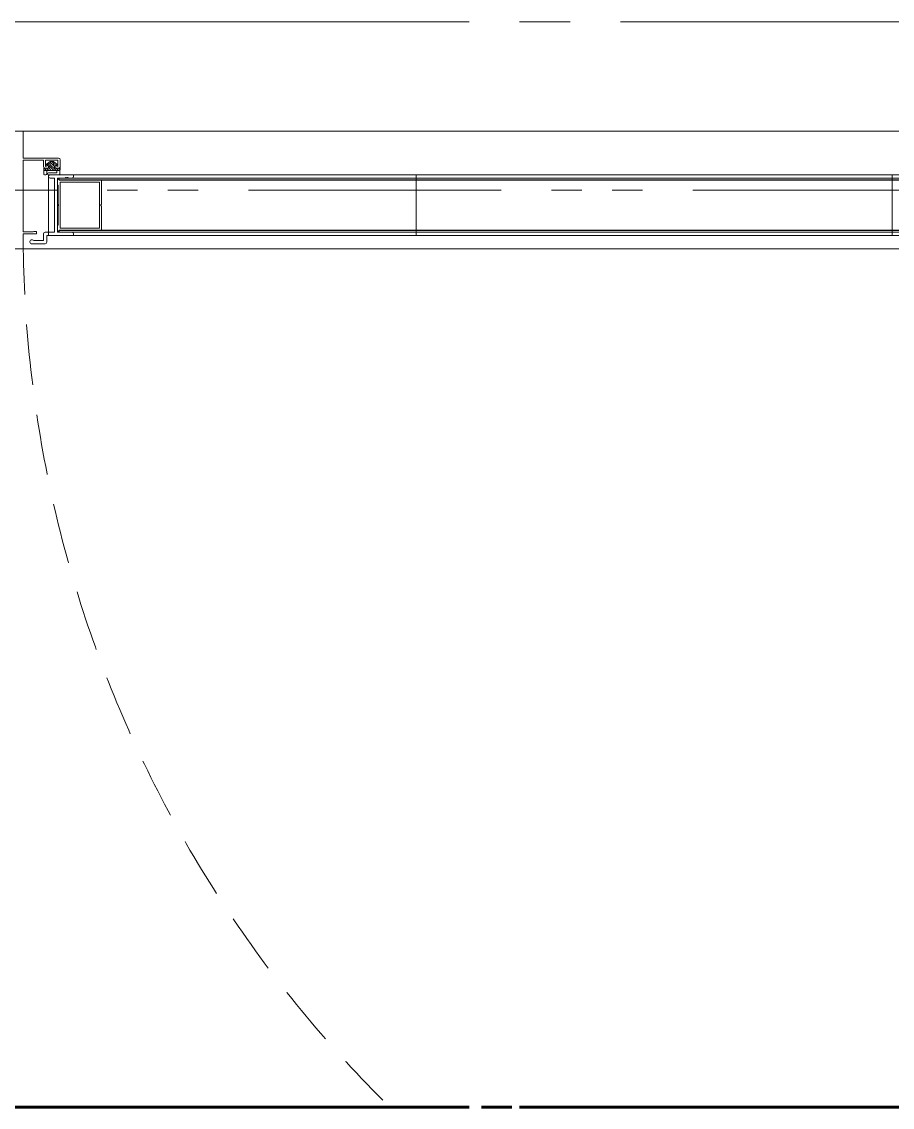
# Model space of a CAD drawing. Units: millimetres at full size, sheet at 1:30. Extents: x -16828 to 149130, y 47892 to 100313.
# Drawn here: x -5241 to -4724, y 55501 to 56146 of the extents above; entities that cross this region are included whole.
import ezdxf

# ---------------------------------------------------------------- set-up
doc = ezdxf.new("R2010")
doc.units = ezdxf.units.MM
doc.header["$LTSCALE"] = 30
for name, pattern in [('CHAIN2', [12, 9, -1, 1, -1]), ('DASHED1', [1.8, 1.2, -0.6]), ('DOUBLE_CHAIN1', [8.8, 5, -1, 0.6, -0.6, 0.6, -1])]:
    doc.linetypes.add(name, pattern=pattern)
for name, color, linetype, lineweight in [('0-0', 7, 'CHAIN2', 15), ('2-0_通芯', 7, 'DOUBLE_CHAIN1', 15), ('2-2_間仕切り芯', 7, 'DOUBLE_CHAIN1', 15), ('2-A_建具', 7, 'Continuous', 15), ('3-0_AIHO08-壁芯', 7, 'CHAIN2', 15)]:
    doc.layers.add(name, color=color, linetype=linetype, lineweight=lineweight)

msp = doc.modelspace()

# ---------------------------------------------------------------- linework, layer by layer
at = {"layer": '0-0', "color": 1, "lineweight": 60}
msp.add_line((-9565.04, 55500.86), (35684.96, 55500.86), dxfattribs=at)
at = {"layer": '2-0_通芯', "color": 1, "lineweight": 60}
msp.add_line((-10727.74, 55500.86), (35684.96, 55500.86), dxfattribs=at)
at = {"layer": '2-2_間仕切り芯'}
msp.add_line((-8010.04, 56045.86), (-2371.74, 56045.86), dxfattribs=at)
at = {"layer": '2-A_建具'}
for p, q in [((-5265.04, 56080.86), (-5240.04, 56080.86)), ((-4865.04, 56080.86), (-5240.34, 56080.86)), ((-5240.04, 56080.86), (-5240.04, 56064.86)), ((-4489.94, 56080.86), (-4865.04, 56080.86)), ((-5240.04, 56064.86), (-5219.04, 56064.86)), ((-5240.04, 56063.56), (-5240.04, 56020.96)), ((-5228.04, 56063.56), (-5240.04, 56063.56)), ((-5228.04, 56059.86), (-5228.04, 56063.56)), ((-5226.74, 56063.56), (-5226.74, 56059.86)), ((-5219.34, 56063.56), (-5226.74, 56063.56)), ((-5219.34, 56059.86), (-5219.34, 56063.56)), ((-5218.04, 56063.86), (-5218.04, 56059.86)), ((-5227.84, 56055.36), (-5227.84, 56058.86)), ((-5227.84, 56058.86), (-5224.84, 56058.86)), ((-5227.84, 56057.77), (-5227.53, 56057.46)), ((-5218.24, 56057.46), (-5227.84, 56057.46)), ((-5227.52, 56058.86), (-5226.12, 56057.46)), ((-5225.04, 56058.86), (-5227.04, 56058.86)), ((-5226.74, 56059.86), (-5225.04, 56060.48)), ((-5226.13, 56061.19), (-5224.04, 56062.86)), ((-5226.1, 56058.86), (-5224.7, 56057.46)), ((-5226.04, 56057.46), (-5226.04, 56055.36)), ((-5225.84, 56061.42), (-5225.37, 56060.96)), ((-5224.5, 56061.51), (-5225.78, 56060.71)), ((-5225.05, 56062.05), (-5224.51, 56061.51)), ((-5225.04, 56060.48), (-5225.04, 56058.86)), ((-5224.84, 56058.86), (-5224.06, 56061.16)), ((-5224.8, 56058.97), (-5223.29, 56057.46)), ((-5224.44, 56060.03), (-5221.87, 56057.46)), ((-5224.27, 56062.68), (-5221.65, 56060.07)), ((-5224.08, 56061.08), (-5220.46, 56057.46)), ((-5224.04, 56062.86), (-5222.04, 56062.86)), ((-5223.03, 56062.86), (-5221.73, 56061.56)), ((-5219.95, 56061.19), (-5222.04, 56062.86)), ((-5221.24, 56058.86), (-5222.02, 56061.16)), ((-5221.58, 56061.51), (-5220.3, 56060.71)), ((-5221.24, 56058.86), (-5218.24, 56058.86)), ((-5221.04, 56060.48), (-5219.34, 56059.86)), ((-5221.04, 56058.86), (-5221.04, 56060.48)), ((-5219.04, 56058.86), (-5221.04, 56058.86)), ((-5220.44, 56058.86), (-5219.04, 56057.46)), ((-5220.04, 56056.26), (-5220.04, 56057.46)), ((-5219.03, 56058.86), (-5218.24, 56058.07)), ((-5218.24, 56058.86), (-5218.24, 56055.36)), ((-5218.04, 56057.86), (-5218.04, 56059.86)), ((-5226.54, 56054.86), (-5227.34, 56054.86)), ((-5225.04, 56018.86), (-5225.04, 56054.86)), ((-4865.04, 56054.86), (-5225.04, 56054.86)), ((-5220.24, 56056.06), (-5224.94, 56056.06)), ((-5224.94, 56054.86), (-5218.74, 56054.86)), ((-5219.54, 56052.01), (-5219.04, 56052.51)), ((-5219.54, 56049.01), (-5219.54, 56052.01)), ((-5219.24, 56052.91), (-4865.04, 56052.91)), ((-5219.04, 56052.51), (-5218.54, 56052.51)), ((-5218.54, 56052.51), (-5218.54, 56051.71)), ((-5218.54, 56051.71), (-5193.54, 56051.71)), ((-5218.5, 56051.86), (-4865.04, 56051.86)), ((-5218.24, 56051.71), (-4865.04, 56051.71)), ((-5194.74, 56050.61), (-5218.04, 56050.61)), ((-5218.04, 56050.61), (-5218.04, 56023.11)), ((-5006.54, 56054.86), (-5210.64, 56054.86)), ((-5210.04, 56053.93), (-5210.04, 56054.86)), ((-5194.74, 56023.11), (-5194.74, 56050.61)), ((-5193.54, 56051.71), (-5193.54, 56037.16)), ((-5006.44, 56054.86), (-5006.44, 56018.86)), ((-4490.04, 56054.86), (-4865.04, 56054.86)), ((-4510.84, 56052.91), (-4865.04, 56052.91)), ((-4511.58, 56051.86), (-4865.04, 56051.86)), ((-4511.84, 56051.71), (-4865.04, 56051.71)), ((-4723.64, 56054.86), (-4723.64, 56018.86)), ((-5240.04, 56045.86), (-5344.44, 56045.86)), ((-5219.24, 56048.71), (-5219.54, 56049.01)), ((-5219.24, 56037.16), (-5219.24, 56048.71)), ((-5218.94, 56037.16), (-5219.24, 56037.16)), ((-5219.24, 56036.56), (-5218.94, 56036.56)), ((-5219.24, 56025.01), (-5219.24, 56036.56)), ((-5218.94, 56036.56), (-5218.94, 56037.16)), ((-5193.84, 56037.16), (-5193.84, 56036.56)), ((-5193.54, 56037.16), (-5193.84, 56037.16)), ((-5193.84, 56036.56), (-5193.54, 56036.56)), ((-5193.54, 56036.56), (-5193.54, 56022.01)), ((-5219.54, 56024.71), (-5219.24, 56025.01)), ((-5219.54, 56021.71), (-5219.54, 56024.71)), ((-5240.04, 56020.96), (-5234.04, 56020.96)), ((-5240.04, 56019.86), (-5240.04, 56010.86)), ((-5232.04, 56019.86), (-5240.04, 56019.86)), ((-5234.04, 56020.96), (-5233.74, 56021.26)), ((-5233.74, 56021.26), (-5232.04, 56021.26)), ((-5232.04, 56021.26), (-5232.04, 56019.86)), ((-4865.04, 56018.86), (-5225.04, 56018.86)), ((-5219.04, 56021.21), (-5219.54, 56021.71)), ((-4865.04, 56020.81), (-5219.24, 56020.81)), ((-5218.54, 56021.21), (-5219.04, 56021.21)), ((-5218.54, 56022.01), (-5218.54, 56021.21)), ((-5193.54, 56022.01), (-5218.54, 56022.01)), ((-5218.24, 56022.01), (-4865.04, 56022.01)), ((-5218.24, 56021.86), (-4865.04, 56021.86)), ((-5218.04, 56023.11), (-5194.74, 56023.11)), ((-5006.54, 56018.86), (-5210.64, 56018.86)), ((-4511.84, 56022.01), (-4865.04, 56022.01)), ((-4511.84, 56021.86), (-4865.04, 56021.86)), ((-4865.04, 56020.81), (-4510.84, 56020.81)), ((-4865.04, 56018.86), (-4508.74, 56018.86)), ((-5234.79, 56013.86), (-5227.04, 56013.86)), ((-5240.04, 56010.86), (-5265.04, 56010.86)), ((-4865.04, 56010.86), (-5240.04, 56010.86)), ((-4508.74, 56010.86), (-4865.04, 56010.86))]:
    msp.add_line(p, q, dxfattribs=at)
for points in [[(-5224.07, 56052.93), (-5221.47, 56052.93), (-5221.47, 56037.53), (-5221.33, 56037.34), (-5221.33, 56036.39), (-5221.47, 56036.2), (-5221.47, 56020.79), (-5226.97, 56020.79)], [(-5211.04, 56020.79), (-5219.54, 56020.79), (-5219.54, 56052.93), (-5214.83, 56052.93), (-5214.83, 56053.23), (-5214.23, 56053.23), (-5214.23, 56052.93), (-5213.83, 56052.93), (-5213.83, 56053.23), (-5213.23, 56053.23), (-5213.23, 56052.93), (-5211.04, 56052.93)], [(-5227.97, 56019.79), (-5227.97, 56015.79), (-5233.74, 56015.79)], [(-5226.04, 56014.86), (-5226.04, 56018.86), (-5210.04, 56018.86), (-5210.04, 56019.79)]]:
    msp.add_lwpolyline(points, dxfattribs=at)
for centre, radius, start, end in [((-5219.04, 56063.86), 1, 0, 90), ((-5227.04, 56059.86), 1, 180, 270), ((-5225.94, 56060.96), 0.3, 128.58965, 302.24754), ((-5224.34, 56061.26), 0.3, 341.20266, 122.24754), ((-5221.74, 56061.26), 0.3, 57.75246, 198.79734), ((-5220.14, 56060.96), 0.3, 237.75246, 51.41035), ((-5219.04, 56059.86), 1, 270, 0), ((-5227.34, 56055.36), 0.5, 180, 270), ((-5226.54, 56055.36), 0.5, 270, 0), ((-5224.94, 56055.46), 0.6, 90, 270), ((-5224.07, 56053.9), 0.965, 90, 270), ((-5220.24, 56056.26), 0.2, 270, 0), ((-5218.74, 56055.36), 0.5, 270, 0), ((-5211.04, 56053.93), 1, 270, 0), ((-5226.97, 56019.79), 1, 90, 180), ((-5211.04, 56019.79), 1, 0, 90), ((-5234.79, 56015.11), 1.25, 32.95652, 270), ((-5227.04, 56014.86), 1, 270, 0)]:
    msp.add_arc(centre, radius, start, end, dxfattribs=at)
at = {"layer": '2-A_建具', "linetype": 'DASHED1'}
msp.add_arc((-4510.84, 56020.81), 729.2, 180.07447, 225.01707, dxfattribs=at)
at = {"layer": '3-0_AIHO08-壁芯'}
msp.add_line((-2815.04, 56145.86), (-5790.04, 56145.86), dxfattribs=at)

doc.saveas('drawing.dxf')
